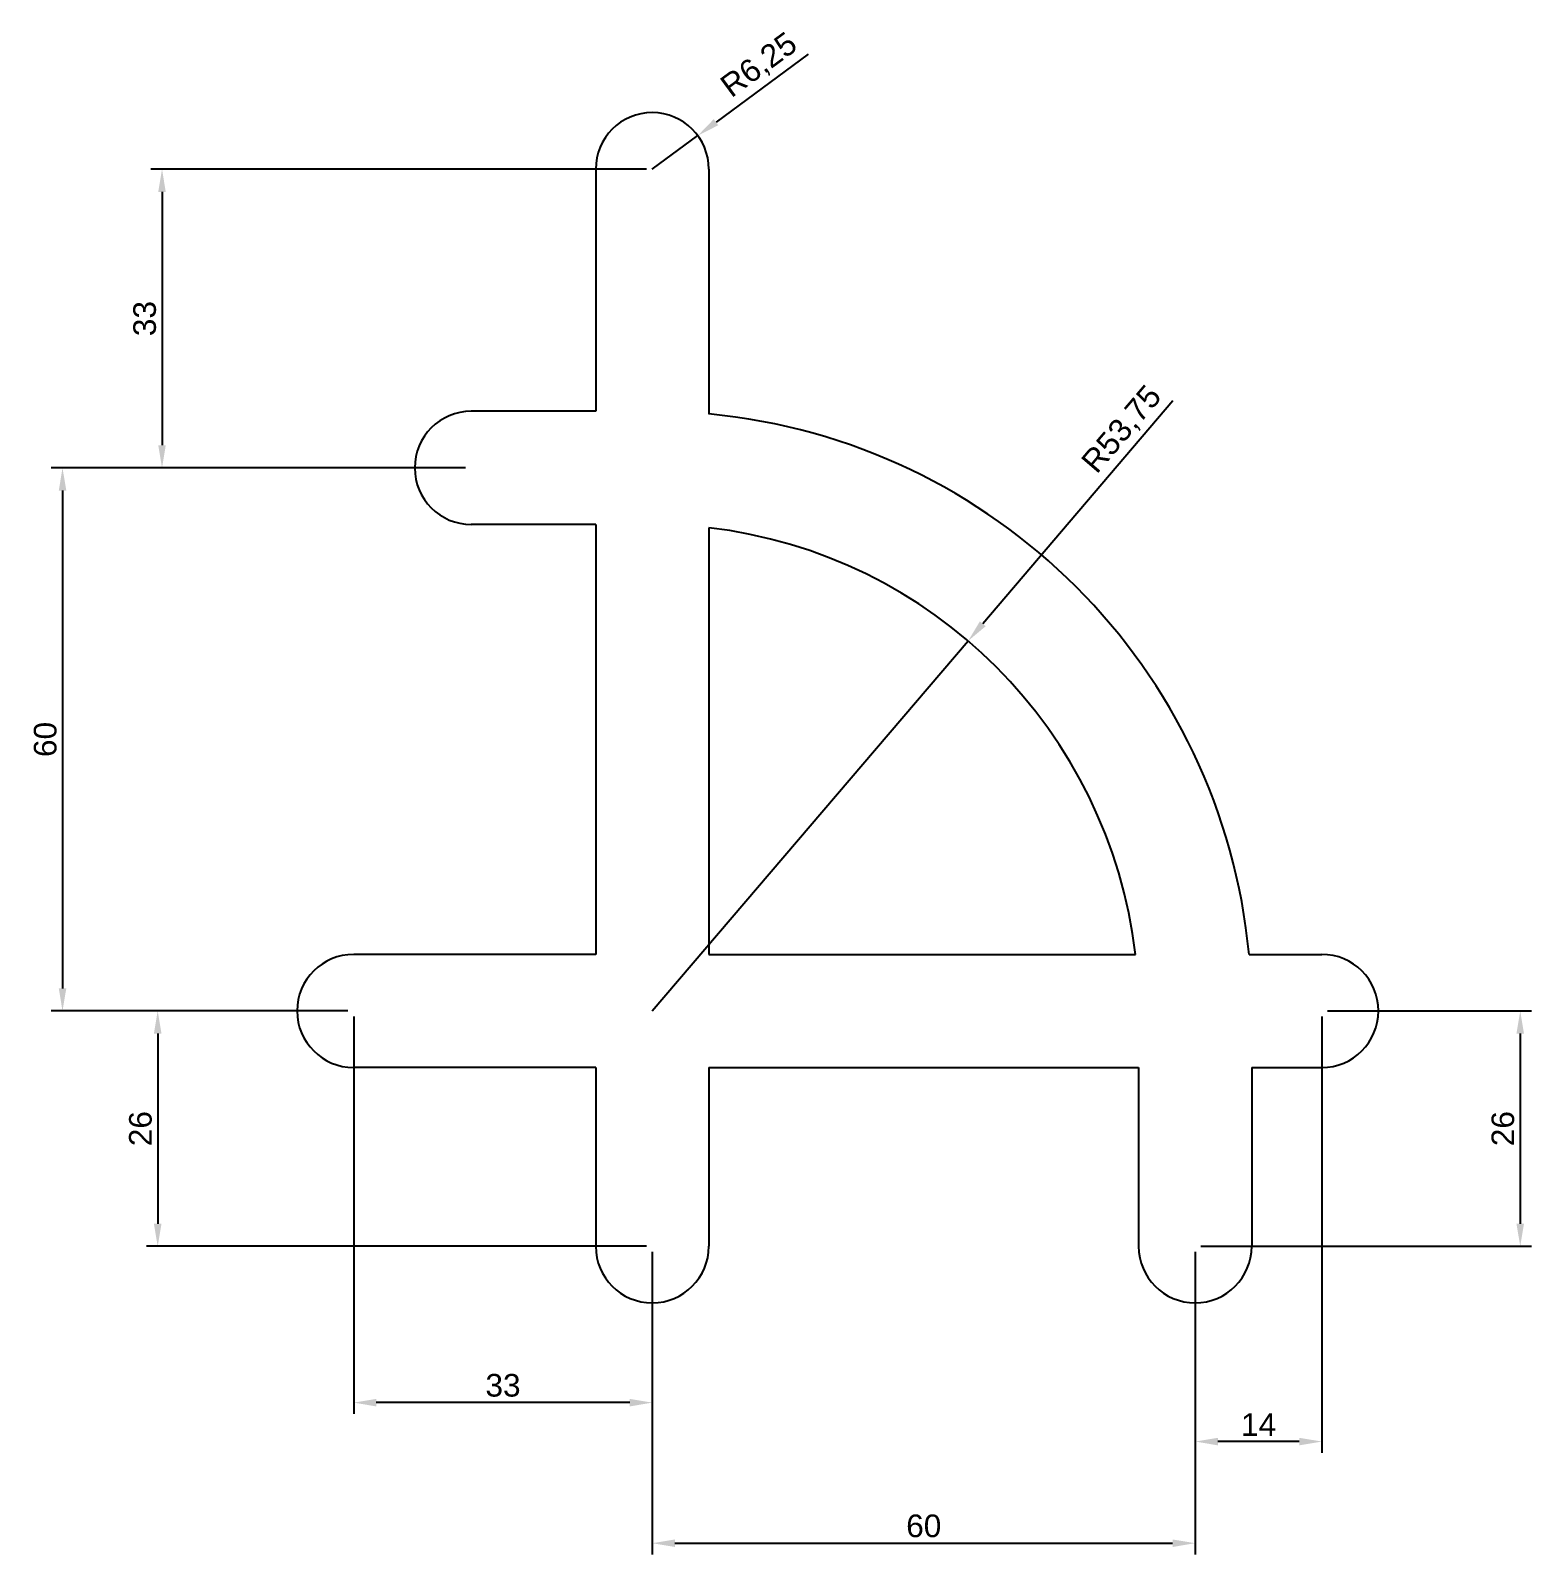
# Model space of a CAD drawing. Header units: millimetres. Extents: x 340 to 2726, y 2120 to 4769.
# Drawn here: x 973.8 to 1139.6, y 2603.8 to 2772.2 of the extents above; entities that cross this region are included whole.
import ezdxf

# ---------------------------------------------------------------- set-up
doc = ezdxf.new("R2010")
doc.units = ezdxf.units.MM
doc.styles.get("Standard").update_dxf_attribs({"font": 'arial.ttf'})
doc.dimstyles.new('ISO-25', dxfattribs={"dimtxt": 2.5, "dimasz": 2.5, "dimexe": 1.25, "dimexo": 0.625, "dimtad": 1, "dimtxsty": 'Standard', "dimcen": 2.5, "dimadec": 0, "dimazin": 0, "dimtfac": 1, "dimtmove": 0, "dimatfit": 3, "dimfxl": 1, "dimarcsym": 0})

# ---------------------------------------------------------------- blocks, each defined once
blk = doc.blocks.new('*D2')
at = {"color": 0, "lineweight": -2, "transparency": 16777216}
for p, q in [((1059.71, 2769.6), (1049.52, 2762.09)), ((1042.48, 2756.9), (1047.51, 2760.61))]:
    blk.add_line(p, q, dxfattribs=at)
at = {"color": 0, "transparency": 16777216}
blk.add_solid([(1049.27, 2762.43), (1049.77, 2761.76), (1047.51, 2760.61)], dxfattribs=at)
at = {"layer": 'Defpoints', "color": 0, "transparency": 16777216}
for p in [(1047.51, 2760.61), (1042.48, 2756.9)]:
    blk.add_point(p, dxfattribs=at)
at = {"color": 0, "transparency": 16777216, "insert": (1054.36, 2768.3), "char_height": 2.5, "attachment_point": 5, "rotation": 36.3857}
blk.add_mtext('R6,25', dxfattribs=at)
blk = doc.blocks.new('*D3')
at = {"color": 0, "lineweight": -2, "transparency": 16777216}
for p, q in [((1041.85, 2756.9), (987.05, 2756.9)), ((988.3, 2754.4), (988.3, 2726.4)), ((1021.85, 2723.9), (987.05, 2723.9))]:
    blk.add_line(p, q, dxfattribs=at)
at = {"color": 0, "transparency": 16777216}
for points in [[(987.88, 2754.4), (988.71, 2754.4), (988.3, 2756.9)], [(987.88, 2726.4), (988.71, 2726.4), (988.3, 2723.9)]]:
    blk.add_solid(points, dxfattribs=at)
at = {"layer": 'Defpoints', "color": 0, "transparency": 16777216}
for p in [(1042.48, 2756.9), (988.3, 2723.9), (1022.48, 2723.9)]:
    blk.add_point(p, dxfattribs=at)
at = {"color": 0, "transparency": 16777216, "insert": (986.39, 2740.4), "char_height": 2.5, "attachment_point": 5, "rotation": 90}
blk.add_mtext('33', dxfattribs=at)
blk = doc.blocks.new('*D4')
at = {"color": 0, "lineweight": -2, "transparency": 16777216}
for p, q in [((1021.85, 2723.9), (976.05, 2723.9)), ((977.3, 2721.4), (977.3, 2666.4)), ((1008.85, 2663.9), (976.05, 2663.9))]:
    blk.add_line(p, q, dxfattribs=at)
at = {"color": 0, "transparency": 16777216}
for points in [[(976.89, 2721.4), (977.72, 2721.4), (977.3, 2723.9)], [(976.89, 2666.4), (977.72, 2666.4), (977.3, 2663.9)]]:
    blk.add_solid(points, dxfattribs=at)
at = {"layer": 'Defpoints', "color": 0, "transparency": 16777216}
for p in [(1022.48, 2723.9), (977.3, 2663.9), (1009.48, 2663.9)]:
    blk.add_point(p, dxfattribs=at)
at = {"color": 0, "transparency": 16777216, "insert": (975.4, 2693.9), "char_height": 2.5, "attachment_point": 5, "rotation": 90}
blk.add_mtext('60', dxfattribs=at)
blk = doc.blocks.new('*D5')
at = {"color": 0, "lineweight": -2, "transparency": 16777216}
for p, q in [((1008.85, 2663.9), (986.57, 2663.9)), ((987.82, 2661.4), (987.82, 2640.4)), ((1041.85, 2637.9), (986.57, 2637.9))]:
    blk.add_line(p, q, dxfattribs=at)
at = {"color": 0, "transparency": 16777216}
for points in [[(987.4, 2661.4), (988.24, 2661.4), (987.82, 2663.9)], [(987.4, 2640.4), (988.24, 2640.4), (987.82, 2637.9)]]:
    blk.add_solid(points, dxfattribs=at)
at = {"layer": 'Defpoints', "color": 0, "transparency": 16777216}
for p in [(1009.48, 2663.9), (987.82, 2637.9), (1042.48, 2637.9)]:
    blk.add_point(p, dxfattribs=at)
at = {"color": 0, "transparency": 16777216, "insert": (985.92, 2650.9), "char_height": 2.5, "attachment_point": 5, "rotation": 90}
blk.add_mtext('26', dxfattribs=at)
blk = doc.blocks.new('*D6')
at = {"color": 0, "lineweight": -2, "transparency": 16777216}
for p, q in [((1009.48, 2663.28), (1009.48, 2619.38)), ((1042.48, 2637.28), (1042.48, 2619.38)), ((1039.98, 2620.63), (1011.98, 2620.63))]:
    blk.add_line(p, q, dxfattribs=at)
at = {"color": 0, "transparency": 16777216}
for points in [[(1011.98, 2621.04), (1011.98, 2620.21), (1009.48, 2620.63)], [(1039.98, 2621.04), (1039.98, 2620.21), (1042.48, 2620.63)]]:
    blk.add_solid(points, dxfattribs=at)
at = {"layer": 'Defpoints', "color": 0, "transparency": 16777216}
for p in [(1009.48, 2663.9), (1042.48, 2637.9), (1009.48, 2620.63)]:
    blk.add_point(p, dxfattribs=at)
at = {"color": 0, "transparency": 16777216, "insert": (1025.98, 2622.53), "char_height": 2.5, "attachment_point": 5}
blk.add_mtext('33', dxfattribs=at)
blk = doc.blocks.new('*D7')
at = {"color": 0, "lineweight": -2, "transparency": 16777216}
for p, q in [((1117.1, 2663.9), (1139.65, 2663.9)), ((1138.4, 2661.4), (1138.4, 2640.4)), ((1103.1, 2637.9), (1139.65, 2637.9))]:
    blk.add_line(p, q, dxfattribs=at)
at = {"color": 0, "transparency": 16777216}
for points in [[(1137.98, 2661.4), (1138.81, 2661.4), (1138.4, 2663.9)], [(1137.98, 2640.4), (1138.81, 2640.4), (1138.4, 2637.9)]]:
    blk.add_solid(points, dxfattribs=at)
at = {"layer": 'Defpoints', "color": 0, "transparency": 16777216}
for p in [(1116.48, 2663.9), (1102.48, 2637.9), (1138.4, 2637.9)]:
    blk.add_point(p, dxfattribs=at)
at = {"color": 0, "transparency": 16777216, "insert": (1136.49, 2650.9), "char_height": 2.5, "attachment_point": 5, "rotation": 90}
blk.add_mtext('26', dxfattribs=at)
blk = doc.blocks.new('*D8')
at = {"color": 0, "lineweight": -2, "transparency": 16777216}
for p, q in [((1116.48, 2663.28), (1116.48, 2615.08)), ((1102.48, 2637.28), (1102.48, 2615.08)), ((1113.98, 2616.33), (1104.98, 2616.33))]:
    blk.add_line(p, q, dxfattribs=at)
at = {"color": 0, "transparency": 16777216}
for points in [[(1104.98, 2616.74), (1104.98, 2615.91), (1102.48, 2616.33)], [(1113.98, 2616.74), (1113.98, 2615.91), (1116.48, 2616.33)]]:
    blk.add_solid(points, dxfattribs=at)
at = {"layer": 'Defpoints', "color": 0, "transparency": 16777216}
for p in [(1116.48, 2663.9), (1102.48, 2637.9), (1102.48, 2616.33)]:
    blk.add_point(p, dxfattribs=at)
at = {"color": 0, "transparency": 16777216, "insert": (1109.48, 2618.21), "char_height": 2.5, "attachment_point": 5}
blk.add_mtext('14', dxfattribs=at)
blk = doc.blocks.new('*D9')
at = {"color": 0, "lineweight": -2, "transparency": 16777216}
for p, q in [((1042.48, 2637.28), (1042.48, 2603.85)), ((1102.48, 2637.28), (1102.48, 2603.85)), ((1044.98, 2605.1), (1099.98, 2605.1))]:
    blk.add_line(p, q, dxfattribs=at)
at = {"color": 0, "transparency": 16777216}
for points in [[(1044.98, 2605.51), (1044.98, 2604.68), (1042.48, 2605.1)], [(1099.98, 2605.51), (1099.98, 2604.68), (1102.48, 2605.1)]]:
    blk.add_solid(points, dxfattribs=at)
at = {"layer": 'Defpoints', "color": 0, "transparency": 16777216}
for p in [(1042.48, 2637.9), (1102.48, 2637.9), (1102.48, 2605.1)]:
    blk.add_point(p, dxfattribs=at)
at = {"color": 0, "transparency": 16777216, "insert": (1072.48, 2607), "char_height": 2.5, "attachment_point": 5}
blk.add_mtext('60', dxfattribs=at)
blk = doc.blocks.new('*D12')
at = {"color": 0, "lineweight": -2, "transparency": 16777216}
for p, q in [((1100.02, 2731.3), (1079, 2706.68)), ((1042.48, 2663.9), (1077.38, 2704.78))]:
    blk.add_line(p, q, dxfattribs=at)
at = {"color": 0, "transparency": 16777216}
blk.add_solid([(1078.68, 2706.95), (1079.32, 2706.41), (1077.38, 2704.78)], dxfattribs=at)
at = {"layer": 'Defpoints', "color": 0, "transparency": 16777216}
for p in [(1077.38, 2704.78), (1042.48, 2663.9)]:
    blk.add_point(p, dxfattribs=at)
at = {"color": 0, "transparency": 16777216, "insert": (1094.47, 2728.08), "char_height": 2.5, "attachment_point": 5, "rotation": 49.5099}
blk.add_mtext('R53,75', dxfattribs=at)

msp = doc.modelspace()

# ---------------------------------------------------------------- linework, layer by layer
for p, q in [((1036.227, 2756.903), (1036.227, 2730.153)), ((1048.727, 2756.903), (1048.727, 2729.857)), ((1036.227, 2730.153), (1022.477, 2730.153)), ((1036.227, 2717.653), (1022.477, 2717.653)), ((1036.227, 2717.653), (1036.227, 2670.153)), ((1048.727, 2717.288), (1048.727, 2670.153)), ((1036.227, 2670.153), (1009.477, 2670.153)), ((1048.727, 2670.153), (1095.862, 2670.153)), ((1108.432, 2670.153), (1116.477, 2670.153)), ((1036.227, 2657.653), (1009.477, 2657.653)), ((1036.227, 2657.653), (1036.227, 2637.903)), ((1048.727, 2657.653), (1096.227, 2657.653)), ((1048.727, 2657.653), (1048.727, 2637.903)), ((1096.227, 2657.653), (1096.227, 2637.903)), ((1108.727, 2657.653), (1116.477, 2657.653)), ((1108.727, 2657.653), (1108.727, 2637.903))]:
    msp.add_line(p, q)
for centre, radius, start, end in [((1042.477, 2756.903), 6.25, 0, 180), ((1022.477, 2723.903), 6.25, 90, 270), ((1042.477, 2663.903), 66.25, 5.41331, 84.58669), ((1042.477, 2663.903), 53.75, 6.67741, 83.32259), ((1009.477, 2663.903), 6.25, 90, 270), ((1116.477, 2663.903), 6.25, 270, 90), ((1042.477, 2637.903), 6.25, 180, 0), ((1102.477, 2637.903), 6.25, 180, 0)]:
    msp.add_arc(centre, radius, start, end)

# ---------------------------------------------------------------- dimensions: what is measured, and where the dimension line sits
at = {"color": 244, "true_color": 0x991b1e}
dim = msp.add_radius_dim(center=(1042.477, 2756.903), mpoint=(1047.509, 2760.61), dimstyle='ISO-25', dxfattribs=at)
dim.commit()
dim.dimension.update_dxf_attribs({"geometry": '*D2', "text_midpoint": (1054.359, 2768.301)})
for base, p1, p2, picture, middle in [((988.296, 2723.903), (1042.477, 2756.903), (1022.477, 2723.903), '*D3', (986.394, 2740.403)), ((977.302, 2663.903), (1022.477, 2723.903), (1009.477, 2663.903), '*D4', (975.401, 2693.903)), ((987.818, 2637.903), (1009.477, 2663.903), (1042.477, 2637.903), '*D5', (985.917, 2650.903)), ((1138.395, 2637.903), (1116.477, 2663.903), (1102.477, 2637.903), '*D7', (1136.494, 2650.903))]:
    dim = msp.add_linear_dim(base=base, p1=p1, p2=p2, angle=90, dimstyle='ISO-25', dxfattribs=at)
    dim.commit()
    dim.dimension.update_dxf_attribs({"geometry": picture, "text_midpoint": middle})
dim = msp.add_radius_dim(center=(1042.477, 2663.903), mpoint=(1077.378, 2704.78), dimstyle='ISO-25', dxfattribs=at)
dim.commit()
dim.dimension.update_dxf_attribs({"geometry": '*D12', "text_midpoint": (1096.09, 2726.698), "dimtype": 164})
for base, p1, p2, picture, middle in [((1009.477, 2620.627), (1042.477, 2637.903), (1009.477, 2663.903), '*D6', (1025.977, 2622.529)), ((1102.477, 2616.326), (1116.477, 2663.903), (1102.477, 2637.903), '*D8', (1109.477, 2618.207)), ((1102.477, 2605.098), (1042.477, 2637.903), (1102.477, 2637.903), '*D9', (1072.477, 2607))]:
    dim = msp.add_linear_dim(base=base, p1=p1, p2=p2, dimstyle='ISO-25', dxfattribs=at)
    dim.commit()
    dim.dimension.update_dxf_attribs({"geometry": picture, "text_midpoint": middle})

doc.saveas('drawing.dxf')
